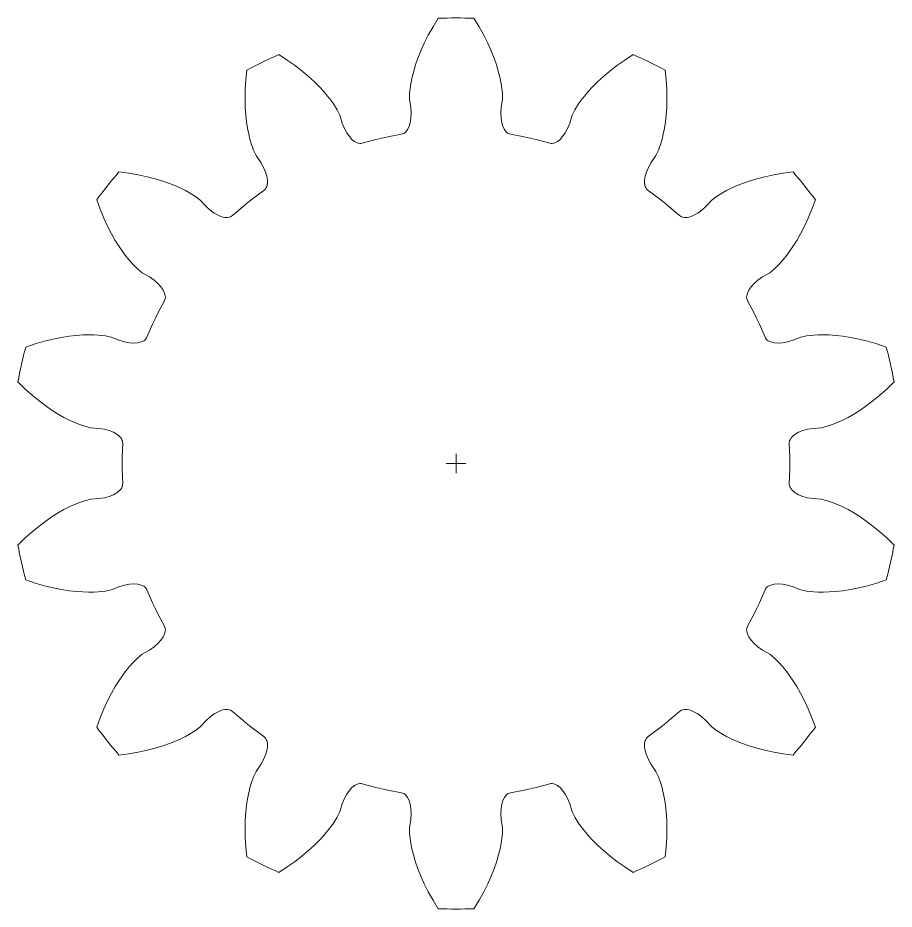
# Model space of a CAD drawing. Header units: millimetres. Extents: x 15 to 324, y -230 to -8.
# Drawn here: x 97.47 to 135.34, y -92.86 to -54.32 of the extents above; entities that cross this region are included whole.
import ezdxf

# ---------------------------------------------------------------- set-up
doc = ezdxf.new("R2010")
doc.units = ezdxf.units.MM
doc.header["$MEASUREMENT"] = 0
doc.layers.add('Layer 1', color=7, linetype='Continuous', lineweight=0)

# ---------------------------------------------------------------- blocks, each defined once
blk = doc.blocks.new('Block_4')
at = {"layer": 'Layer 1', "color": 12, "lineweight": 5, "true_color": 0xe30613}
for p, q in [((116.409, -73.167), (116.409, -74.014)), ((115.985, -73.59), (116.832, -73.59))]:
    blk.add_line(p, q, dxfattribs=at)
blk = doc.blocks.new('Block_3')
at = {"layer": 'Layer 1', "color": 12, "lineweight": 9, "true_color": 0xe30613}
blk.add_open_spline([(101.028, -84.585), (101.028, -84.585), (101.188, -84.198), (101.188, -84.198), (101.188, -84.198), (101.353, -83.843), (101.353, -83.843), (101.353, -83.843), (101.52, -83.521), (101.52, -83.521), (101.52, -83.521), (101.686, -83.23), (101.686, -83.23), (101.686, -83.23), (101.849, -82.969), (101.849, -82.969), (101.849, -82.969), (102.008, -82.739), (102.008, -82.739), (102.008, -82.739), (102.159, -82.537), (102.159, -82.537), (102.159, -82.537), (102.301, -82.364), (102.301, -82.364), (102.301, -82.364), (102.432, -82.218), (102.432, -82.218), (102.432, -82.218), (102.651, -82), (102.651, -82), (102.651, -82), (102.849, -81.838), (102.849, -81.838), (102.849, -81.838), (103.161, -81.656), (103.161, -81.656), (103.161, -81.656), (103.361, -81.514), (103.361, -81.514), (103.361, -81.514), (103.526, -81.37), (103.526, -81.37), (103.526, -81.37), (103.657, -81.228), (103.657, -81.228), (103.657, -81.228), (103.753, -81.09), (103.753, -81.09), (103.753, -81.09), (103.816, -80.958), (103.816, -80.958), (103.816, -80.958), (103.846, -80.835), (103.846, -80.835), (103.846, -80.835), (103.849, -80.777), (103.849, -80.777), (103.849, -80.777), (103.844, -80.723), (103.844, -80.723), (103.844, -80.723), (103.831, -80.673), (103.831, -80.673), (103.831, -80.673), (103.811, -80.626), (103.811, -80.626), (103.811, -80.626), (103.526, -80.088), (103.526, -80.088), (103.526, -80.088), (103.409, -79.851), (103.409, -79.851), (103.409, -79.851), (103.296, -79.611), (103.296, -79.611), (103.296, -79.611), (103.054, -79.053), (103.054, -79.053), (103.054, -79.053), (103.03, -79.008), (103.03, -79.008), (103.03, -79.008), (102.998, -78.967), (102.998, -78.967), (102.998, -78.967), (102.959, -78.929), (102.959, -78.929), (102.959, -78.929), (102.912, -78.896), (102.912, -78.896), (102.912, -78.896), (102.797, -78.843), (102.797, -78.843), (102.797, -78.843), (102.655, -78.809), (102.655, -78.809), (102.655, -78.809), (102.487, -78.798), (102.487, -78.798), (102.487, -78.798), (102.294, -78.812), (102.294, -78.812), (102.294, -78.812), (102.079, -78.851), (102.079, -78.851), (102.079, -78.851), (101.843, -78.919), (101.843, -78.919), (101.843, -78.919), (101.506, -79.05), (101.506, -79.05), (101.506, -79.05), (101.256, -79.103), (101.256, -79.103), (101.256, -79.103), (100.949, -79.139), (100.949, -79.139), (100.949, -79.139), (100.753, -79.15), (100.753, -79.15), (100.753, -79.15), (100.529, -79.153), (100.529, -79.153), (100.529, -79.153), (100.277, -79.145), (100.277, -79.145), (100.277, -79.145), (99.998, -79.126), (99.998, -79.126), (99.998, -79.126), (99.693, -79.091), (99.693, -79.091), (99.693, -79.091), (99.362, -79.04), (99.362, -79.04), (99.362, -79.04), (99.006, -78.969), (99.006, -78.969), (99.006, -78.969), (98.625, -78.876), (98.625, -78.876), (98.625, -78.876), (98.223, -78.761), (98.223, -78.761), (98.223, -78.761), (97.818, -78.625), (97.818, -78.625), (97.683, -78.129), (97.569, -77.626), (97.474, -77.12), (97.474, -77.12), (97.781, -76.822), (97.781, -76.822), (97.781, -76.822), (98.093, -76.544), (98.093, -76.544), (98.093, -76.544), (98.396, -76.296), (98.396, -76.296), (98.396, -76.296), (98.686, -76.077), (98.686, -76.077), (98.686, -76.077), (98.962, -75.887), (98.962, -75.887), (98.962, -75.887), (99.222, -75.724), (99.222, -75.724), (99.222, -75.724), (99.465, -75.585), (99.465, -75.585), (99.465, -75.585), (99.688, -75.469), (99.688, -75.469), (99.688, -75.469), (99.891, -75.374), (99.891, -75.374), (99.891, -75.374), (100.073, -75.299), (100.073, -75.299), (100.073, -75.299), (100.365, -75.198), (100.365, -75.198), (100.365, -75.198), (100.613, -75.138), (100.613, -75.138), (100.613, -75.138), (100.973, -75.11), (100.973, -75.11), (100.973, -75.11), (101.215, -75.068), (101.215, -75.068), (101.215, -75.068), (101.426, -75.011), (101.426, -75.011), (101.426, -75.011), (101.606, -74.939), (101.606, -74.939), (101.606, -74.939), (101.753, -74.856), (101.753, -74.856), (101.753, -74.856), (101.866, -74.764), (101.866, -74.764), (101.866, -74.764), (101.947, -74.666), (101.947, -74.666), (101.947, -74.666), (101.974, -74.616), (101.974, -74.616), (101.974, -74.616), (101.994, -74.565), (101.994, -74.565), (101.994, -74.565), (102.004, -74.514), (102.004, -74.514), (102.004, -74.514), (102.006, -74.463), (102.006, -74.463), (102.006, -74.463), (101.982, -73.855), (101.982, -73.855), (101.982, -73.855), (101.98, -73.59), (101.98, -73.59), (101.98, -73.59), (101.982, -73.326), (101.982, -73.326), (101.982, -73.326), (102.006, -72.718), (102.006, -72.718), (102.006, -72.718), (102.004, -72.667), (102.004, -72.667), (102.004, -72.667), (101.994, -72.616), (101.994, -72.616), (101.994, -72.616), (101.974, -72.565), (101.974, -72.565), (101.974, -72.565), (101.947, -72.514), (101.947, -72.514), (101.947, -72.514), (101.866, -72.417), (101.866, -72.417), (101.866, -72.417), (101.753, -72.325), (101.753, -72.325), (101.753, -72.325), (101.606, -72.242), (101.606, -72.242), (101.606, -72.242), (101.426, -72.17), (101.426, -72.17), (101.426, -72.17), (101.215, -72.113), (101.215, -72.113), (101.215, -72.113), (100.973, -72.071), (100.973, -72.071), (100.973, -72.071), (100.613, -72.043), (100.613, -72.043), (100.613, -72.043), (100.365, -71.983), (100.365, -71.983), (100.365, -71.983), (100.073, -71.882), (100.073, -71.882), (100.073, -71.882), (99.891, -71.807), (99.891, -71.807), (99.891, -71.807), (99.688, -71.712), (99.688, -71.712), (99.688, -71.712), (99.465, -71.596), (99.465, -71.596), (99.465, -71.596), (99.222, -71.457), (99.222, -71.457), (99.222, -71.457), (98.962, -71.294), (98.962, -71.294), (98.962, -71.294), (98.686, -71.103), (98.686, -71.103), (98.686, -71.103), (98.396, -70.885), (98.396, -70.885), (98.396, -70.885), (98.093, -70.637), (98.093, -70.637), (98.093, -70.637), (97.781, -70.358), (97.781, -70.358), (97.781, -70.358), (97.474, -70.061), (97.474, -70.061), (97.569, -69.554), (97.683, -69.052), (97.818, -68.555), (97.818, -68.555), (98.223, -68.42), (98.223, -68.42), (98.223, -68.42), (98.625, -68.304), (98.625, -68.304), (98.625, -68.304), (99.006, -68.212), (99.006, -68.212), (99.006, -68.212), (99.362, -68.141), (99.362, -68.141), (99.362, -68.141), (99.693, -68.09), (99.693, -68.09), (99.693, -68.09), (99.998, -68.055), (99.998, -68.055), (99.998, -68.055), (100.277, -68.035), (100.277, -68.035), (100.277, -68.035), (100.529, -68.028), (100.529, -68.028), (100.529, -68.028), (100.753, -68.031), (100.753, -68.031), (100.753, -68.031), (100.949, -68.042), (100.949, -68.042), (100.949, -68.042), (101.256, -68.077), (101.256, -68.077), (101.256, -68.077), (101.506, -68.131), (101.506, -68.131), (101.506, -68.131), (101.843, -68.262), (101.843, -68.262), (101.843, -68.262), (102.079, -68.33), (102.079, -68.33), (102.079, -68.33), (102.294, -68.369), (102.294, -68.369), (102.294, -68.369), (102.487, -68.383), (102.487, -68.383), (102.487, -68.383), (102.655, -68.371), (102.655, -68.371), (102.655, -68.371), (102.797, -68.338), (102.797, -68.338), (102.797, -68.338), (102.912, -68.285), (102.912, -68.285), (102.912, -68.285), (102.959, -68.252), (102.959, -68.252), (102.959, -68.252), (102.998, -68.214), (102.998, -68.214), (102.998, -68.214), (103.03, -68.173), (103.03, -68.173), (103.03, -68.173), (103.054, -68.128), (103.054, -68.128), (103.054, -68.128), (103.296, -67.57), (103.296, -67.57), (103.296, -67.57), (103.409, -67.33), (103.409, -67.33), (103.409, -67.33), (103.526, -67.093), (103.526, -67.093), (103.526, -67.093), (103.811, -66.555), (103.811, -66.555), (103.811, -66.555), (103.831, -66.508), (103.831, -66.508), (103.831, -66.508), (103.844, -66.458), (103.844, -66.458), (103.844, -66.458), (103.849, -66.404), (103.849, -66.404), (103.849, -66.404), (103.846, -66.346), (103.846, -66.346), (103.846, -66.346), (103.816, -66.223), (103.816, -66.223), (103.816, -66.223), (103.753, -66.091), (103.753, -66.091), (103.753, -66.091), (103.657, -65.953), (103.657, -65.953), (103.657, -65.953), (103.526, -65.81), (103.526, -65.81), (103.526, -65.81), (103.361, -65.667), (103.361, -65.667), (103.361, -65.667), (103.161, -65.524), (103.161, -65.524), (103.161, -65.524), (102.849, -65.343), (102.849, -65.343), (102.849, -65.343), (102.651, -65.181), (102.651, -65.181), (102.651, -65.181), (102.432, -64.963), (102.432, -64.963), (102.432, -64.963), (102.301, -64.817), (102.301, -64.817), (102.301, -64.817), (102.159, -64.643), (102.159, -64.643), (102.159, -64.643), (102.008, -64.442), (102.008, -64.442), (102.008, -64.442), (101.849, -64.211), (101.849, -64.211), (101.849, -64.211), (101.686, -63.951), (101.686, -63.951), (101.686, -63.951), (101.52, -63.66), (101.52, -63.66), (101.52, -63.66), (101.353, -63.338), (101.353, -63.338), (101.353, -63.338), (101.188, -62.983), (101.188, -62.983), (101.188, -62.983), (101.028, -62.596), (101.028, -62.596), (101.028, -62.596), (100.881, -62.195), (100.881, -62.195), (101.185, -61.78), (101.507, -61.377), (101.843, -60.988), (101.843, -60.988), (102.268, -61.042), (102.268, -61.042), (102.268, -61.042), (102.68, -61.112), (102.68, -61.112), (102.68, -61.112), (103.063, -61.194), (103.063, -61.194), (103.063, -61.194), (103.414, -61.284), (103.414, -61.284), (103.414, -61.284), (103.735, -61.382), (103.735, -61.382), (103.735, -61.382), (104.025, -61.483), (104.025, -61.483), (104.025, -61.483), (104.285, -61.586), (104.285, -61.586), (104.285, -61.586), (104.515, -61.689), (104.515, -61.689), (104.515, -61.689), (104.716, -61.789), (104.716, -61.789), (104.716, -61.789), (104.888, -61.884), (104.888, -61.884), (104.888, -61.884), (105.149, -62.049), (105.149, -62.049), (105.149, -62.049), (105.351, -62.206), (105.351, -62.206), (105.351, -62.206), (105.597, -62.47), (105.597, -62.47), (105.597, -62.47), (105.78, -62.633), (105.78, -62.633), (105.78, -62.633), (105.957, -62.762), (105.957, -62.762), (105.957, -62.762), (106.125, -62.858), (106.125, -62.858), (106.125, -62.858), (106.281, -62.921), (106.281, -62.921), (106.281, -62.921), (106.424, -62.953), (106.424, -62.953), (106.424, -62.953), (106.551, -62.955), (106.551, -62.955), (106.551, -62.955), (106.607, -62.945), (106.607, -62.945), (106.607, -62.945), (106.659, -62.928), (106.659, -62.928), (106.659, -62.928), (106.705, -62.904), (106.705, -62.904), (106.705, -62.904), (106.747, -62.874), (106.747, -62.874), (106.747, -62.874), (107.207, -62.476), (107.207, -62.476), (107.207, -62.476), (107.413, -62.31), (107.413, -62.31), (107.413, -62.31), (107.621, -62.146), (107.621, -62.146), (107.621, -62.146), (108.111, -61.786), (108.111, -61.786), (108.111, -61.786), (108.15, -61.753), (108.15, -61.753), (108.15, -61.753), (108.183, -61.712), (108.183, -61.712), (108.183, -61.712), (108.211, -61.666), (108.211, -61.666), (108.211, -61.666), (108.233, -61.613), (108.233, -61.613), (108.233, -61.613), (108.259, -61.489), (108.259, -61.489), (108.259, -61.489), (108.26, -61.343), (108.26, -61.343), (108.26, -61.343), (108.233, -61.176), (108.233, -61.176), (108.233, -61.176), (108.178, -60.991), (108.178, -60.991), (108.178, -60.991), (108.091, -60.79), (108.091, -60.79), (108.091, -60.79), (107.973, -60.575), (107.973, -60.575), (107.973, -60.575), (107.77, -60.276), (107.77, -60.276), (107.77, -60.276), (107.662, -60.045), (107.662, -60.045), (107.662, -60.045), (107.559, -59.753), (107.559, -59.753), (107.559, -59.753), (107.505, -59.564), (107.505, -59.564), (107.505, -59.564), (107.452, -59.347), (107.452, -59.347), (107.452, -59.347), (107.403, -59.1), (107.403, -59.1), (107.403, -59.1), (107.361, -58.823), (107.361, -58.823), (107.361, -58.823), (107.326, -58.518), (107.326, -58.518), (107.326, -58.518), (107.303, -58.183), (107.303, -58.183), (107.303, -58.183), (107.293, -57.821), (107.293, -57.821), (107.293, -57.821), (107.298, -57.429), (107.298, -57.429), (107.298, -57.429), (107.321, -57.012), (107.321, -57.012), (107.321, -57.012), (107.363, -56.586), (107.363, -56.586), (107.818, -56.344), (108.282, -56.121), (108.754, -55.916), (108.754, -55.916), (109.113, -56.149), (109.113, -56.149), (109.113, -56.149), (109.454, -56.391), (109.454, -56.391), (109.454, -56.391), (109.763, -56.631), (109.763, -56.631), (109.763, -56.631), (110.04, -56.865), (110.04, -56.865), (110.04, -56.865), (110.287, -57.092), (110.287, -57.092), (110.287, -57.092), (110.505, -57.309), (110.505, -57.309), (110.505, -57.309), (110.694, -57.515), (110.694, -57.515), (110.694, -57.515), (110.857, -57.707), (110.857, -57.707), (110.857, -57.707), (110.994, -57.884), (110.994, -57.884), (110.994, -57.884), (111.108, -58.044), (111.108, -58.044), (111.108, -58.044), (111.272, -58.306), (111.272, -58.306), (111.272, -58.306), (111.385, -58.536), (111.385, -58.536), (111.385, -58.536), (111.493, -58.88), (111.493, -58.88), (111.493, -58.88), (111.587, -59.107), (111.587, -59.107), (111.587, -59.107), (111.69, -59.3), (111.69, -59.3), (111.69, -59.3), (111.8, -59.459), (111.8, -59.459), (111.8, -59.459), (111.914, -59.583), (111.914, -59.583), (111.914, -59.583), (112.028, -59.674), (112.028, -59.674), (112.028, -59.674), (112.142, -59.731), (112.142, -59.731), (112.142, -59.731), (112.197, -59.746), (112.197, -59.746), (112.197, -59.746), (112.251, -59.754), (112.251, -59.754), (112.251, -59.754), (112.303, -59.753), (112.303, -59.753), (112.303, -59.753), (112.353, -59.743), (112.353, -59.743), (112.353, -59.743), (112.941, -59.585), (112.941, -59.585), (112.941, -59.585), (113.198, -59.523), (113.198, -59.523), (113.198, -59.523), (113.457, -59.467), (113.457, -59.467), (113.457, -59.467), (114.055, -59.355), (114.055, -59.355), (114.055, -59.355), (114.104, -59.341), (114.104, -59.341), (114.104, -59.341), (114.151, -59.32), (114.151, -59.32), (114.151, -59.32), (114.197, -59.29), (114.197, -59.29), (114.197, -59.29), (114.24, -59.252), (114.24, -59.252), (114.24, -59.252), (114.317, -59.152), (114.317, -59.152), (114.317, -59.152), (114.381, -59.02), (114.381, -59.02), (114.381, -59.02), (114.429, -58.858), (114.429, -58.858), (114.429, -58.858), (114.459, -58.668), (114.459, -58.668), (114.459, -58.668), (114.469, -58.449), (114.469, -58.449), (114.469, -58.449), (114.455, -58.204), (114.455, -58.204), (114.455, -58.204), (114.403, -57.847), (114.403, -57.847), (114.403, -57.847), (114.406, -57.591), (114.406, -57.591), (114.406, -57.591), (114.439, -57.284), (114.439, -57.284), (114.439, -57.284), (114.472, -57.09), (114.472, -57.09), (114.472, -57.09), (114.519, -56.871), (114.519, -56.871), (114.519, -56.871), (114.582, -56.627), (114.582, -56.627), (114.582, -56.627), (114.664, -56.36), (114.664, -56.36), (114.664, -56.36), (114.765, -56.07), (114.765, -56.07), (114.765, -56.07), (114.889, -55.758), (114.889, -55.758), (114.889, -55.758), (115.038, -55.427), (115.038, -55.427), (115.038, -55.427), (115.212, -55.077), (115.212, -55.077), (115.212, -55.077), (115.415, -54.71), (115.415, -54.71), (115.415, -54.71), (115.637, -54.345), (115.637, -54.345), (116.151, -54.325), (116.666, -54.325), (117.181, -54.345), (117.181, -54.345), (117.403, -54.71), (117.403, -54.71), (117.403, -54.71), (117.605, -55.077), (117.605, -55.077), (117.605, -55.077), (117.78, -55.427), (117.78, -55.427), (117.78, -55.427), (117.928, -55.758), (117.928, -55.758), (117.928, -55.758), (118.052, -56.07), (118.052, -56.07), (118.052, -56.07), (118.153, -56.36), (118.153, -56.36), (118.153, -56.36), (118.235, -56.627), (118.235, -56.627), (118.235, -56.627), (118.298, -56.871), (118.298, -56.871), (118.298, -56.871), (118.345, -57.09), (118.345, -57.09), (118.345, -57.09), (118.378, -57.284), (118.378, -57.284), (118.378, -57.284), (118.412, -57.591), (118.412, -57.591), (118.412, -57.591), (118.415, -57.847), (118.415, -57.847), (118.415, -57.847), (118.362, -58.204), (118.362, -58.204), (118.362, -58.204), (118.349, -58.449), (118.349, -58.449), (118.349, -58.449), (118.358, -58.668), (118.358, -58.668), (118.358, -58.668), (118.388, -58.858), (118.388, -58.858), (118.388, -58.858), (118.436, -59.02), (118.436, -59.02), (118.436, -59.02), (118.5, -59.152), (118.5, -59.152), (118.5, -59.152), (118.578, -59.252), (118.578, -59.252), (118.578, -59.252), (118.621, -59.29), (118.621, -59.29), (118.621, -59.29), (118.666, -59.32), (118.666, -59.32), (118.666, -59.32), (118.713, -59.341), (118.713, -59.341), (118.713, -59.341), (118.763, -59.355), (118.763, -59.355), (118.763, -59.355), (119.361, -59.467), (119.361, -59.467), (119.361, -59.467), (119.619, -59.523), (119.619, -59.523), (119.619, -59.523), (119.877, -59.585), (119.877, -59.585), (119.877, -59.585), (120.464, -59.743), (120.464, -59.743), (120.464, -59.743), (120.515, -59.753), (120.515, -59.753), (120.515, -59.753), (120.567, -59.754), (120.567, -59.754), (120.567, -59.754), (120.621, -59.746), (120.621, -59.746), (120.621, -59.746), (120.676, -59.731), (120.676, -59.731), (120.676, -59.731), (120.789, -59.674), (120.789, -59.674), (120.789, -59.674), (120.904, -59.583), (120.904, -59.583), (120.904, -59.583), (121.017, -59.459), (121.017, -59.459), (121.017, -59.459), (121.127, -59.3), (121.127, -59.3), (121.127, -59.3), (121.23, -59.107), (121.23, -59.107), (121.23, -59.107), (121.325, -58.88), (121.325, -58.88), (121.325, -58.88), (121.432, -58.536), (121.432, -58.536), (121.432, -58.536), (121.546, -58.306), (121.546, -58.306), (121.546, -58.306), (121.709, -58.044), (121.709, -58.044), (121.709, -58.044), (121.823, -57.884), (121.823, -57.884), (121.823, -57.884), (121.961, -57.707), (121.961, -57.707), (121.961, -57.707), (122.123, -57.515), (122.123, -57.515), (122.123, -57.515), (122.313, -57.309), (122.313, -57.309), (122.313, -57.309), (122.53, -57.092), (122.53, -57.092), (122.53, -57.092), (122.777, -56.865), (122.777, -56.865), (122.777, -56.865), (123.054, -56.631), (123.054, -56.631), (123.054, -56.631), (123.364, -56.391), (123.364, -56.391), (123.364, -56.391), (123.705, -56.149), (123.705, -56.149), (123.705, -56.149), (124.063, -55.916), (124.063, -55.916), (124.536, -56.121), (125, -56.344), (125.454, -56.586), (125.454, -56.586), (125.496, -57.012), (125.496, -57.012), (125.496, -57.012), (125.519, -57.429), (125.519, -57.429), (125.519, -57.429), (125.525, -57.821), (125.525, -57.821), (125.525, -57.821), (125.515, -58.183), (125.515, -58.183), (125.515, -58.183), (125.491, -58.518), (125.491, -58.518), (125.491, -58.518), (125.457, -58.823), (125.457, -58.823), (125.457, -58.823), (125.414, -59.1), (125.414, -59.1), (125.414, -59.1), (125.365, -59.347), (125.365, -59.347), (125.365, -59.347), (125.312, -59.564), (125.312, -59.564), (125.312, -59.564), (125.258, -59.753), (125.258, -59.753), (125.258, -59.753), (125.155, -60.045), (125.155, -60.045), (125.155, -60.045), (125.047, -60.276), (125.047, -60.276), (125.047, -60.276), (124.845, -60.575), (124.845, -60.575), (124.845, -60.575), (124.726, -60.79), (124.726, -60.79), (124.726, -60.79), (124.64, -60.991), (124.64, -60.991), (124.64, -60.991), (124.584, -61.176), (124.584, -61.176), (124.584, -61.176), (124.557, -61.343), (124.557, -61.343), (124.557, -61.343), (124.558, -61.489), (124.558, -61.489), (124.558, -61.489), (124.584, -61.613), (124.584, -61.613), (124.584, -61.613), (124.606, -61.666), (124.606, -61.666), (124.606, -61.666), (124.634, -61.712), (124.634, -61.712), (124.634, -61.712), (124.668, -61.753), (124.668, -61.753), (124.668, -61.753), (124.706, -61.786), (124.706, -61.786), (124.706, -61.786), (125.196, -62.146), (125.196, -62.146), (125.196, -62.146), (125.405, -62.31), (125.405, -62.31), (125.405, -62.31), (125.61, -62.476), (125.61, -62.476), (125.61, -62.476), (126.071, -62.874), (126.071, -62.874), (126.071, -62.874), (126.112, -62.904), (126.112, -62.904), (126.112, -62.904), (126.159, -62.928), (126.159, -62.928), (126.159, -62.928), (126.21, -62.945), (126.21, -62.945), (126.21, -62.945), (126.267, -62.955), (126.267, -62.955), (126.267, -62.955), (126.393, -62.953), (126.393, -62.953), (126.393, -62.953), (126.536, -62.921), (126.536, -62.921), (126.536, -62.921), (126.692, -62.858), (126.692, -62.858), (126.692, -62.858), (126.86, -62.762), (126.86, -62.762), (126.86, -62.762), (127.037, -62.633), (127.037, -62.633), (127.037, -62.633), (127.22, -62.47), (127.22, -62.47), (127.22, -62.47), (127.467, -62.206), (127.467, -62.206), (127.467, -62.206), (127.668, -62.049), (127.668, -62.049), (127.668, -62.049), (127.93, -61.884), (127.93, -61.884), (127.93, -61.884), (128.102, -61.789), (128.102, -61.789), (128.102, -61.789), (128.302, -61.689), (128.302, -61.689), (128.302, -61.689), (128.532, -61.586), (128.532, -61.586), (128.532, -61.586), (128.792, -61.483), (128.792, -61.483), (128.792, -61.483), (129.082, -61.382), (129.082, -61.382), (129.082, -61.382), (129.403, -61.284), (129.403, -61.284), (129.403, -61.284), (129.755, -61.194), (129.755, -61.194), (129.755, -61.194), (130.137, -61.112), (130.137, -61.112), (130.137, -61.112), (130.55, -61.042), (130.55, -61.042), (130.55, -61.042), (130.974, -60.988), (130.974, -60.988), (131.311, -61.377), (131.632, -61.78), (131.937, -62.195), (131.937, -62.195), (131.789, -62.596), (131.789, -62.596), (131.789, -62.596), (131.629, -62.983), (131.629, -62.983), (131.629, -62.983), (131.464, -63.338), (131.464, -63.338), (131.464, -63.338), (131.298, -63.66), (131.298, -63.66), (131.298, -63.66), (131.131, -63.951), (131.131, -63.951), (131.131, -63.951), (130.968, -64.211), (130.968, -64.211), (130.968, -64.211), (130.81, -64.442), (130.81, -64.442), (130.81, -64.442), (130.658, -64.643), (130.658, -64.643), (130.658, -64.643), (130.516, -64.817), (130.516, -64.817), (130.516, -64.817), (130.386, -64.963), (130.386, -64.963), (130.386, -64.963), (130.166, -65.181), (130.166, -65.181), (130.166, -65.181), (129.968, -65.343), (129.968, -65.343), (129.968, -65.343), (129.656, -65.524), (129.656, -65.524), (129.656, -65.524), (129.456, -65.667), (129.456, -65.667), (129.456, -65.667), (129.291, -65.81), (129.291, -65.81), (129.291, -65.81), (129.161, -65.953), (129.161, -65.953), (129.161, -65.953), (129.064, -66.091), (129.064, -66.091), (129.064, -66.091), (129.002, -66.223), (129.002, -66.223), (129.002, -66.223), (128.972, -66.346), (128.972, -66.346), (128.972, -66.346), (128.969, -66.404), (128.969, -66.404), (128.969, -66.404), (128.973, -66.458), (128.973, -66.458), (128.973, -66.458), (128.986, -66.508), (128.986, -66.508), (128.986, -66.508), (129.006, -66.555), (129.006, -66.555), (129.006, -66.555), (129.292, -67.093), (129.292, -67.093), (129.292, -67.093), (129.409, -67.33), (129.409, -67.33), (129.409, -67.33), (129.521, -67.57), (129.521, -67.57), (129.521, -67.57), (129.763, -68.128), (129.763, -68.128), (129.763, -68.128), (129.788, -68.173), (129.788, -68.173), (129.788, -68.173), (129.819, -68.214), (129.819, -68.214), (129.819, -68.214), (129.859, -68.252), (129.859, -68.252), (129.859, -68.252), (129.905, -68.285), (129.905, -68.285), (129.905, -68.285), (130.02, -68.338), (130.02, -68.338), (130.02, -68.338), (130.162, -68.371), (130.162, -68.371), (130.162, -68.371), (130.331, -68.383), (130.331, -68.383), (130.331, -68.383), (130.524, -68.369), (130.524, -68.369), (130.524, -68.369), (130.739, -68.33), (130.739, -68.33), (130.739, -68.33), (130.975, -68.262), (130.975, -68.262), (130.975, -68.262), (131.311, -68.131), (131.311, -68.131), (131.311, -68.131), (131.561, -68.077), (131.561, -68.077), (131.561, -68.077), (131.868, -68.042), (131.868, -68.042), (131.868, -68.042), (132.064, -68.031), (132.064, -68.031), (132.064, -68.031), (132.288, -68.028), (132.288, -68.028), (132.288, -68.028), (132.54, -68.035), (132.54, -68.035), (132.54, -68.035), (132.819, -68.055), (132.819, -68.055), (132.819, -68.055), (133.124, -68.09), (133.124, -68.09), (133.124, -68.09), (133.456, -68.141), (133.456, -68.141), (133.456, -68.141), (133.812, -68.212), (133.812, -68.212), (133.812, -68.212), (134.192, -68.304), (134.192, -68.304), (134.192, -68.304), (134.594, -68.42), (134.594, -68.42), (134.594, -68.42), (135, -68.555), (135, -68.555), (135.134, -69.052), (135.249, -69.554), (135.343, -70.061), (135.343, -70.061), (135.036, -70.358), (135.036, -70.358), (135.036, -70.358), (134.724, -70.637), (134.724, -70.637), (134.724, -70.637), (134.422, -70.885), (134.422, -70.885), (134.422, -70.885), (134.132, -71.103), (134.132, -71.103), (134.132, -71.103), (133.856, -71.294), (133.856, -71.294), (133.856, -71.294), (133.596, -71.457), (133.596, -71.457), (133.596, -71.457), (133.353, -71.596), (133.353, -71.596), (133.353, -71.596), (133.129, -71.712), (133.129, -71.712), (133.129, -71.712), (132.926, -71.807), (132.926, -71.807), (132.926, -71.807), (132.745, -71.882), (132.745, -71.882), (132.745, -71.882), (132.453, -71.983), (132.453, -71.983), (132.453, -71.983), (132.204, -72.043), (132.204, -72.043), (132.204, -72.043), (131.844, -72.071), (131.844, -72.071), (131.844, -72.071), (131.602, -72.113), (131.602, -72.113), (131.602, -72.113), (131.391, -72.17), (131.391, -72.17), (131.391, -72.17), (131.212, -72.242), (131.212, -72.242), (131.212, -72.242), (131.065, -72.325), (131.065, -72.325), (131.065, -72.325), (130.951, -72.417), (130.951, -72.417), (130.951, -72.417), (130.871, -72.514), (130.871, -72.514), (130.871, -72.514), (130.843, -72.565), (130.843, -72.565), (130.843, -72.565), (130.824, -72.616), (130.824, -72.616), (130.824, -72.616), (130.813, -72.667), (130.813, -72.667), (130.813, -72.667), (130.811, -72.718), (130.811, -72.718), (130.811, -72.718), (130.835, -73.326), (130.835, -73.326), (130.835, -73.326), (130.837, -73.59), (130.837, -73.59), (130.837, -73.59), (130.835, -73.855), (130.835, -73.855), (130.835, -73.855), (130.811, -74.463), (130.811, -74.463), (130.811, -74.463), (130.813, -74.514), (130.813, -74.514), (130.813, -74.514), (130.824, -74.565), (130.824, -74.565), (130.824, -74.565), (130.843, -74.616), (130.843, -74.616), (130.843, -74.616), (130.871, -74.666), (130.871, -74.666), (130.871, -74.666), (130.951, -74.764), (130.951, -74.764), (130.951, -74.764), (131.065, -74.856), (131.065, -74.856), (131.065, -74.856), (131.212, -74.939), (131.212, -74.939), (131.212, -74.939), (131.391, -75.011), (131.391, -75.011), (131.391, -75.011), (131.602, -75.068), (131.602, -75.068), (131.602, -75.068), (131.844, -75.11), (131.844, -75.11), (131.844, -75.11), (132.204, -75.138), (132.204, -75.138), (132.204, -75.138), (132.453, -75.198), (132.453, -75.198), (132.453, -75.198), (132.745, -75.299), (132.745, -75.299), (132.745, -75.299), (132.926, -75.374), (132.926, -75.374), (132.926, -75.374), (133.129, -75.469), (133.129, -75.469), (133.129, -75.469), (133.353, -75.585), (133.353, -75.585), (133.353, -75.585), (133.596, -75.724), (133.596, -75.724), (133.596, -75.724), (133.856, -75.887), (133.856, -75.887), (133.856, -75.887), (134.132, -76.077), (134.132, -76.077), (134.132, -76.077), (134.422, -76.296), (134.422, -76.296), (134.422, -76.296), (134.724, -76.544), (134.724, -76.544), (134.724, -76.544), (135.036, -76.822), (135.036, -76.822), (135.036, -76.822), (135.343, -77.12), (135.343, -77.12), (135.249, -77.626), (135.134, -78.129), (135, -78.625), (135, -78.625), (134.594, -78.761), (134.594, -78.761), (134.594, -78.761), (134.192, -78.876), (134.192, -78.876), (134.192, -78.876), (133.812, -78.969), (133.812, -78.969), (133.812, -78.969), (133.456, -79.04), (133.456, -79.04), (133.456, -79.04), (133.124, -79.091), (133.124, -79.091), (133.124, -79.091), (132.819, -79.126), (132.819, -79.126), (132.819, -79.126), (132.54, -79.145), (132.54, -79.145), (132.54, -79.145), (132.288, -79.153), (132.288, -79.153), (132.288, -79.153), (132.064, -79.15), (132.064, -79.15), (132.064, -79.15), (131.868, -79.139), (131.868, -79.139), (131.868, -79.139), (131.561, -79.103), (131.561, -79.103), (131.561, -79.103), (131.311, -79.05), (131.311, -79.05), (131.311, -79.05), (130.975, -78.919), (130.975, -78.919), (130.975, -78.919), (130.739, -78.851), (130.739, -78.851), (130.739, -78.851), (130.524, -78.812), (130.524, -78.812), (130.524, -78.812), (130.331, -78.798), (130.331, -78.798), (130.331, -78.798), (130.162, -78.809), (130.162, -78.809), (130.162, -78.809), (130.02, -78.843), (130.02, -78.843), (130.02, -78.843), (129.905, -78.896), (129.905, -78.896), (129.905, -78.896), (129.859, -78.929), (129.859, -78.929), (129.859, -78.929), (129.819, -78.967), (129.819, -78.967), (129.819, -78.967), (129.788, -79.008), (129.788, -79.008), (129.788, -79.008), (129.763, -79.053), (129.763, -79.053), (129.763, -79.053), (129.521, -79.611), (129.521, -79.611), (129.521, -79.611), (129.409, -79.851), (129.409, -79.851), (129.409, -79.851), (129.292, -80.088), (129.292, -80.088), (129.292, -80.088), (129.006, -80.626), (129.006, -80.626), (129.006, -80.626), (128.986, -80.673), (128.986, -80.673), (128.986, -80.673), (128.973, -80.723), (128.973, -80.723), (128.973, -80.723), (128.969, -80.777), (128.969, -80.777), (128.969, -80.777), (128.972, -80.835), (128.972, -80.835), (128.972, -80.835), (129.002, -80.958), (129.002, -80.958), (129.002, -80.958), (129.064, -81.09), (129.064, -81.09), (129.064, -81.09), (129.161, -81.228), (129.161, -81.228), (129.161, -81.228), (129.291, -81.37), (129.291, -81.37), (129.291, -81.37), (129.456, -81.514), (129.456, -81.514), (129.456, -81.514), (129.656, -81.656), (129.656, -81.656), (129.656, -81.656), (129.968, -81.838), (129.968, -81.838), (129.968, -81.838), (130.166, -82), (130.166, -82), (130.166, -82), (130.386, -82.218), (130.386, -82.218), (130.386, -82.218), (130.516, -82.364), (130.516, -82.364), (130.516, -82.364), (130.658, -82.537), (130.658, -82.537), (130.658, -82.537), (130.81, -82.739), (130.81, -82.739), (130.81, -82.739), (130.968, -82.969), (130.968, -82.969), (130.968, -82.969), (131.131, -83.23), (131.131, -83.23), (131.131, -83.23), (131.298, -83.521), (131.298, -83.521), (131.298, -83.521), (131.464, -83.843), (131.464, -83.843), (131.464, -83.843), (131.629, -84.198), (131.629, -84.198), (131.629, -84.198), (131.789, -84.585), (131.789, -84.585), (131.789, -84.585), (131.937, -84.986), (131.937, -84.986), (131.632, -85.401), (131.311, -85.804), (130.974, -86.193), (130.974, -86.193), (130.55, -86.139), (130.55, -86.139), (130.55, -86.139), (130.137, -86.069), (130.137, -86.069), (130.137, -86.069), (129.755, -85.987), (129.755, -85.987), (129.755, -85.987), (129.403, -85.896), (129.403, -85.896), (129.403, -85.896), (129.082, -85.799), (129.082, -85.799), (129.082, -85.799), (128.792, -85.698), (128.792, -85.698), (128.792, -85.698), (128.532, -85.594), (128.532, -85.594), (128.532, -85.594), (128.302, -85.492), (128.302, -85.492), (128.302, -85.492), (128.102, -85.392), (128.102, -85.392), (128.102, -85.392), (127.93, -85.297), (127.93, -85.297), (127.93, -85.297), (127.668, -85.132), (127.668, -85.132), (127.668, -85.132), (127.467, -84.975), (127.467, -84.975), (127.467, -84.975), (127.22, -84.711), (127.22, -84.711), (127.22, -84.711), (127.037, -84.548), (127.037, -84.548), (127.037, -84.548), (126.86, -84.419), (126.86, -84.419), (126.86, -84.419), (126.692, -84.323), (126.692, -84.323), (126.692, -84.323), (126.536, -84.26), (126.536, -84.26), (126.536, -84.26), (126.393, -84.228), (126.393, -84.228), (126.393, -84.228), (126.267, -84.226), (126.267, -84.226), (126.267, -84.226), (126.21, -84.236), (126.21, -84.236), (126.21, -84.236), (126.159, -84.253), (126.159, -84.253), (126.159, -84.253), (126.112, -84.276), (126.112, -84.276), (126.112, -84.276), (126.071, -84.306), (126.071, -84.306), (126.071, -84.306), (125.61, -84.704), (125.61, -84.704), (125.61, -84.704), (125.405, -84.871), (125.405, -84.871), (125.405, -84.871), (125.196, -85.034), (125.196, -85.034), (125.196, -85.034), (124.706, -85.395), (124.706, -85.395), (124.706, -85.395), (124.668, -85.428), (124.668, -85.428), (124.668, -85.428), (124.634, -85.468), (124.634, -85.468), (124.634, -85.468), (124.606, -85.515), (124.606, -85.515), (124.606, -85.515), (124.584, -85.568), (124.584, -85.568), (124.584, -85.568), (124.558, -85.692), (124.558, -85.692), (124.558, -85.692), (124.557, -85.838), (124.557, -85.838), (124.557, -85.838), (124.584, -86.005), (124.584, -86.005), (124.584, -86.005), (124.64, -86.19), (124.64, -86.19), (124.64, -86.19), (124.726, -86.391), (124.726, -86.391), (124.726, -86.391), (124.845, -86.606), (124.845, -86.606), (124.845, -86.606), (125.047, -86.904), (125.047, -86.904), (125.047, -86.904), (125.155, -87.136), (125.155, -87.136), (125.155, -87.136), (125.258, -87.428), (125.258, -87.428), (125.258, -87.428), (125.312, -87.616), (125.312, -87.616), (125.312, -87.616), (125.365, -87.834), (125.365, -87.834), (125.365, -87.834), (125.414, -88.081), (125.414, -88.081), (125.414, -88.081), (125.457, -88.358), (125.457, -88.358), (125.457, -88.358), (125.491, -88.663), (125.491, -88.663), (125.491, -88.663), (125.515, -88.997), (125.515, -88.997), (125.515, -88.997), (125.525, -89.36), (125.525, -89.36), (125.525, -89.36), (125.519, -89.752), (125.519, -89.752), (125.519, -89.752), (125.496, -90.169), (125.496, -90.169), (125.496, -90.169), (125.454, -90.595), (125.454, -90.595), (125, -90.837), (124.536, -91.06), (124.063, -91.265), (124.063, -91.265), (123.705, -91.032), (123.705, -91.032), (123.705, -91.032), (123.364, -90.79), (123.364, -90.79), (123.364, -90.79), (123.054, -90.55), (123.054, -90.55), (123.054, -90.55), (122.777, -90.316), (122.777, -90.316), (122.777, -90.316), (122.53, -90.089), (122.53, -90.089), (122.53, -90.089), (122.313, -89.872), (122.313, -89.872), (122.313, -89.872), (122.123, -89.666), (122.123, -89.666), (122.123, -89.666), (121.961, -89.474), (121.961, -89.474), (121.961, -89.474), (121.823, -89.297), (121.823, -89.297), (121.823, -89.297), (121.709, -89.137), (121.709, -89.137), (121.709, -89.137), (121.546, -88.874), (121.546, -88.874), (121.546, -88.874), (121.432, -88.645), (121.432, -88.645), (121.432, -88.645), (121.325, -88.301), (121.325, -88.301), (121.325, -88.301), (121.23, -88.074), (121.23, -88.074), (121.23, -88.074), (121.127, -87.881), (121.127, -87.881), (121.127, -87.881), (121.017, -87.722), (121.017, -87.722), (121.017, -87.722), (120.904, -87.597), (120.904, -87.597), (120.904, -87.597), (120.789, -87.507), (120.789, -87.507), (120.789, -87.507), (120.676, -87.45), (120.676, -87.45), (120.676, -87.45), (120.621, -87.435), (120.621, -87.435), (120.621, -87.435), (120.567, -87.427), (120.567, -87.427), (120.567, -87.427), (120.515, -87.428), (120.515, -87.428), (120.515, -87.428), (120.464, -87.437), (120.464, -87.437), (120.464, -87.437), (119.877, -87.596), (119.877, -87.596), (119.877, -87.596), (119.619, -87.657), (119.619, -87.657), (119.619, -87.657), (119.361, -87.714), (119.361, -87.714), (119.361, -87.714), (118.763, -87.826), (118.763, -87.826), (118.763, -87.826), (118.713, -87.839), (118.713, -87.839), (118.713, -87.839), (118.666, -87.861), (118.666, -87.861), (118.666, -87.861), (118.621, -87.891), (118.621, -87.891), (118.621, -87.891), (118.578, -87.929), (118.578, -87.929), (118.578, -87.929), (118.5, -88.029), (118.5, -88.029), (118.5, -88.029), (118.436, -88.161), (118.436, -88.161), (118.436, -88.161), (118.388, -88.322), (118.388, -88.322), (118.388, -88.322), (118.358, -88.513), (118.358, -88.513), (118.358, -88.513), (118.349, -88.732), (118.349, -88.732), (118.349, -88.732), (118.362, -88.977), (118.362, -88.977), (118.362, -88.977), (118.415, -89.334), (118.415, -89.334), (118.415, -89.334), (118.412, -89.59), (118.412, -89.59), (118.412, -89.59), (118.378, -89.897), (118.378, -89.897), (118.378, -89.897), (118.345, -90.091), (118.345, -90.091), (118.345, -90.091), (118.298, -90.31), (118.298, -90.31), (118.298, -90.31), (118.235, -90.553), (118.235, -90.553), (118.235, -90.553), (118.153, -90.821), (118.153, -90.821), (118.153, -90.821), (118.052, -91.111), (118.052, -91.111), (118.052, -91.111), (117.928, -91.423), (117.928, -91.423), (117.928, -91.423), (117.78, -91.754), (117.78, -91.754), (117.78, -91.754), (117.605, -92.104), (117.605, -92.104), (117.605, -92.104), (117.403, -92.47), (117.403, -92.47), (117.403, -92.47), (117.181, -92.836), (117.181, -92.836), (116.666, -92.856), (116.151, -92.856), (115.637, -92.836), (115.637, -92.836), (115.415, -92.47), (115.415, -92.47), (115.415, -92.47), (115.212, -92.104), (115.212, -92.104), (115.212, -92.104), (115.038, -91.754), (115.038, -91.754), (115.038, -91.754), (114.889, -91.423), (114.889, -91.423), (114.889, -91.423), (114.765, -91.111), (114.765, -91.111), (114.765, -91.111), (114.664, -90.821), (114.664, -90.821), (114.664, -90.821), (114.582, -90.553), (114.582, -90.553), (114.582, -90.553), (114.519, -90.31), (114.519, -90.31), (114.519, -90.31), (114.472, -90.091), (114.472, -90.091), (114.472, -90.091), (114.439, -89.897), (114.439, -89.897), (114.439, -89.897), (114.406, -89.59), (114.406, -89.59), (114.406, -89.59), (114.403, -89.334), (114.403, -89.334), (114.403, -89.334), (114.455, -88.977), (114.455, -88.977), (114.455, -88.977), (114.469, -88.732), (114.469, -88.732), (114.469, -88.732), (114.459, -88.513), (114.459, -88.513), (114.459, -88.513), (114.429, -88.322), (114.429, -88.322), (114.429, -88.322), (114.381, -88.161), (114.381, -88.161), (114.381, -88.161), (114.317, -88.029), (114.317, -88.029), (114.317, -88.029), (114.24, -87.929), (114.24, -87.929), (114.24, -87.929), (114.197, -87.891), (114.197, -87.891), (114.197, -87.891), (114.151, -87.861), (114.151, -87.861), (114.151, -87.861), (114.104, -87.839), (114.104, -87.839), (114.104, -87.839), (114.055, -87.826), (114.055, -87.826), (114.055, -87.826), (113.457, -87.714), (113.457, -87.714), (113.457, -87.714), (113.198, -87.657), (113.198, -87.657), (113.198, -87.657), (112.941, -87.596), (112.941, -87.596), (112.941, -87.596), (112.353, -87.437), (112.353, -87.437), (112.353, -87.437), (112.303, -87.428), (112.303, -87.428), (112.303, -87.428), (112.251, -87.427), (112.251, -87.427), (112.251, -87.427), (112.197, -87.435), (112.197, -87.435), (112.197, -87.435), (112.142, -87.45), (112.142, -87.45), (112.142, -87.45), (112.028, -87.507), (112.028, -87.507), (112.028, -87.507), (111.914, -87.597), (111.914, -87.597), (111.914, -87.597), (111.8, -87.722), (111.8, -87.722), (111.8, -87.722), (111.69, -87.881), (111.69, -87.881), (111.69, -87.881), (111.587, -88.074), (111.587, -88.074), (111.587, -88.074), (111.493, -88.301), (111.493, -88.301), (111.493, -88.301), (111.385, -88.645), (111.385, -88.645), (111.385, -88.645), (111.272, -88.874), (111.272, -88.874), (111.272, -88.874), (111.108, -89.137), (111.108, -89.137), (111.108, -89.137), (110.994, -89.297), (110.994, -89.297), (110.994, -89.297), (110.857, -89.474), (110.857, -89.474), (110.857, -89.474), (110.694, -89.666), (110.694, -89.666), (110.694, -89.666), (110.505, -89.872), (110.505, -89.872), (110.505, -89.872), (110.287, -90.089), (110.287, -90.089), (110.287, -90.089), (110.04, -90.316), (110.04, -90.316), (110.04, -90.316), (109.763, -90.55), (109.763, -90.55), (109.763, -90.55), (109.454, -90.79), (109.454, -90.79), (109.454, -90.79), (109.113, -91.032), (109.113, -91.032), (109.113, -91.032), (108.754, -91.265), (108.754, -91.265), (108.282, -91.06), (107.818, -90.837), (107.363, -90.595), (107.363, -90.595), (107.321, -90.169), (107.321, -90.169), (107.321, -90.169), (107.298, -89.752), (107.298, -89.752), (107.298, -89.752), (107.293, -89.36), (107.293, -89.36), (107.293, -89.36), (107.303, -88.997), (107.303, -88.997), (107.303, -88.997), (107.326, -88.663), (107.326, -88.663), (107.326, -88.663), (107.361, -88.358), (107.361, -88.358), (107.361, -88.358), (107.403, -88.081), (107.403, -88.081), (107.403, -88.081), (107.452, -87.834), (107.452, -87.834), (107.452, -87.834), (107.505, -87.616), (107.505, -87.616), (107.505, -87.616), (107.559, -87.428), (107.559, -87.428), (107.559, -87.428), (107.662, -87.136), (107.662, -87.136), (107.662, -87.136), (107.77, -86.904), (107.77, -86.904), (107.77, -86.904), (107.973, -86.606), (107.973, -86.606), (107.973, -86.606), (108.091, -86.391), (108.091, -86.391), (108.091, -86.391), (108.178, -86.19), (108.178, -86.19), (108.178, -86.19), (108.233, -86.005), (108.233, -86.005), (108.233, -86.005), (108.26, -85.838), (108.26, -85.838), (108.26, -85.838), (108.259, -85.692), (108.259, -85.692), (108.259, -85.692), (108.233, -85.568), (108.233, -85.568), (108.233, -85.568), (108.211, -85.515), (108.211, -85.515), (108.211, -85.515), (108.183, -85.468), (108.183, -85.468), (108.183, -85.468), (108.15, -85.428), (108.15, -85.428), (108.15, -85.428), (108.111, -85.395), (108.111, -85.395), (108.111, -85.395), (107.621, -85.034), (107.621, -85.034), (107.621, -85.034), (107.413, -84.871), (107.413, -84.871), (107.413, -84.871), (107.207, -84.704), (107.207, -84.704), (107.207, -84.704), (106.747, -84.306), (106.747, -84.306), (106.747, -84.306), (106.705, -84.276), (106.705, -84.276), (106.705, -84.276), (106.659, -84.253), (106.659, -84.253), (106.659, -84.253), (106.607, -84.236), (106.607, -84.236), (106.607, -84.236), (106.551, -84.226), (106.551, -84.226), (106.551, -84.226), (106.424, -84.228), (106.424, -84.228), (106.424, -84.228), (106.281, -84.26), (106.281, -84.26), (106.281, -84.26), (106.125, -84.323), (106.125, -84.323), (106.125, -84.323), (105.957, -84.419), (105.957, -84.419), (105.957, -84.419), (105.78, -84.548), (105.78, -84.548), (105.78, -84.548), (105.597, -84.711), (105.597, -84.711), (105.597, -84.711), (105.351, -84.975), (105.351, -84.975), (105.351, -84.975), (105.149, -85.132), (105.149, -85.132), (105.149, -85.132), (104.888, -85.297), (104.888, -85.297), (104.888, -85.297), (104.716, -85.392), (104.716, -85.392), (104.716, -85.392), (104.515, -85.492), (104.515, -85.492), (104.515, -85.492), (104.285, -85.594), (104.285, -85.594), (104.285, -85.594), (104.025, -85.698), (104.025, -85.698), (104.025, -85.698), (103.735, -85.799), (103.735, -85.799), (103.735, -85.799), (103.414, -85.896), (103.414, -85.896), (103.414, -85.896), (103.063, -85.987), (103.063, -85.987), (103.063, -85.987), (102.68, -86.069), (102.68, -86.069), (102.68, -86.069), (102.268, -86.139), (102.268, -86.139), (102.268, -86.139), (101.843, -86.193), (101.843, -86.193), (101.507, -85.804), (101.185, -85.401), (100.881, -84.986), (100.881, -84.986), (101.028, -84.585), (101.028, -84.585)], degree=3, knots=[0, 0, 0, 0, 1, 1, 1, 2, 2, 2, 3, 3, 3, 4, 4, 4, 5, 5, 5, 6, 6, 6, 7, 7, 7, 8, 8, 8, 9, 9, 9, 10, 10, 10, 11, 11, 11, 12, 12, 12, 13, 13, 13, 14, 14, 14, 15, 15, 15, 16, 16, 16, 17, 17, 17, 18, 18, 18, 19, 19, 19, 20, 20, 20, 21, 21, 21, 22, 22, 22, 23, 23, 23, 24, 24, 24, 25, 25, 25, 26, 26, 26, 27, 27, 27, 28, 28, 28, 29, 29, 29, 30, 30, 30, 31, 31, 31, 32, 32, 32, 33, 33, 33, 34, 34, 34, 35, 35, 35, 36, 36, 36, 37, 37, 37, 38, 38, 38, 39, 39, 39, 40, 40, 40, 41, 41, 41, 42, 42, 42, 43, 43, 43, 44, 44, 44, 45, 45, 45, 46, 46, 46, 47, 47, 47, 48, 48, 48, 49, 49, 49, 50, 50, 50, 51, 51, 51, 52, 52, 52, 53, 53, 53, 54, 54, 54, 55, 55, 55, 56, 56, 56, 57, 57, 57, 58, 58, 58, 59, 59, 59, 60, 60, 60, 61, 61, 61, 62, 62, 62, 63, 63, 63, 64, 64, 64, 65, 65, 65, 66, 66, 66, 67, 67, 67, 68, 68, 68, 69, 69, 69, 70, 70, 70, 71, 71, 71, 72, 72, 72, 73, 73, 73, 74, 74, 74, 75, 75, 75, 76, 76, 76, 77, 77, 77, 78, 78, 78, 79, 79, 79, 80, 80, 80, 81, 81, 81, 82, 82, 82, 83, 83, 83, 84, 84, 84, 85, 85, 85, 86, 86, 86, 87, 87, 87, 88, 88, 88, 89, 89, 89, 90, 90, 90, 91, 91, 91, 92, 92, 92, 93, 93, 93, 94, 94, 94, 95, 95, 95, 96, 96, 96, 97, 97, 97, 98, 98, 98, 99, 99, 99, 100, 100, 100, 101, 101, 101, 102, 102, 102, 103, 103, 103, 104, 104, 104, 105, 105, 105, 106, 106, 106, 107, 107, 107, 108, 108, 108, 109, 109, 109, 110, 110, 110, 111, 111, 111, 112, 112, 112, 113, 113, 113, 114, 114, 114, 115, 115, 115, 116, 116, 116, 117, 117, 117, 118, 118, 118, 119, 119, 119, 120, 120, 120, 121, 121, 121, 122, 122, 122, 123, 123, 123, 124, 124, 124, 125, 125, 125, 126, 126, 126, 127, 127, 127, 128, 128, 128, 129, 129, 129, 130, 130, 130, 131, 131, 131, 132, 132, 132, 133, 133, 133, 134, 134, 134, 135, 135, 135, 136, 136, 136, 137, 137, 137, 138, 138, 138, 139, 139, 139, 140, 140, 140, 141, 141, 141, 142, 142, 142, 143, 143, 143, 144, 144, 144, 145, 145, 145, 146, 146, 146, 147, 147, 147, 148, 148, 148, 149, 149, 149, 150, 150, 150, 151, 151, 151, 152, 152, 152, 153, 153, 153, 154, 154, 154, 155, 155, 155, 156, 156, 156, 157, 157, 157, 158, 158, 158, 159, 159, 159, 160, 160, 160, 161, 161, 161, 162, 162, 162, 163, 163, 163, 164, 164, 164, 165, 165, 165, 166, 166, 166, 167, 167, 167, 168, 168, 168, 169, 169, 169, 170, 170, 170, 171, 171, 171, 172, 172, 172, 173, 173, 173, 174, 174, 174, 175, 175, 175, 176, 176, 176, 177, 177, 177, 178, 178, 178, 179, 179, 179, 180, 180, 180, 181, 181, 181, 182, 182, 182, 183, 183, 183, 184, 184, 184, 185, 185, 185, 186, 186, 186, 187, 187, 187, 188, 188, 188, 189, 189, 189, 190, 190, 190, 191, 191, 191, 192, 192, 192, 193, 193, 193, 194, 194, 194, 195, 195, 195, 196, 196, 196, 197, 197, 197, 198, 198, 198, 199, 199, 199, 200, 200, 200, 201, 201, 201, 202, 202, 202, 203, 203, 203, 204, 204, 204, 205, 205, 205, 206, 206, 206, 207, 207, 207, 208, 208, 208, 209, 209, 209, 210, 210, 210, 211, 211, 211, 212, 212, 212, 213, 213, 213, 214, 214, 214, 215, 215, 215, 216, 216, 216, 217, 217, 217, 218, 218, 218, 219, 219, 219, 220, 220, 220, 221, 221, 221, 222, 222, 222, 223, 223, 223, 224, 224, 224, 225, 225, 225, 226, 226, 226, 227, 227, 227, 228, 228, 228, 229, 229, 229, 230, 230, 230, 231, 231, 231, 232, 232, 232, 233, 233, 233, 234, 234, 234, 235, 235, 235, 236, 236, 236, 237, 237, 237, 238, 238, 238, 239, 239, 239, 240, 240, 240, 241, 241, 241, 242, 242, 242, 243, 243, 243, 244, 244, 244, 245, 245, 245, 246, 246, 246, 247, 247, 247, 248, 248, 248, 249, 249, 249, 250, 250, 250, 251, 251, 251, 252, 252, 252, 253, 253, 253, 254, 254, 254, 255, 255, 255, 256, 256, 256, 257, 257, 257, 258, 258, 258, 259, 259, 259, 260, 260, 260, 261, 261, 261, 262, 262, 262, 263, 263, 263, 264, 264, 264, 265, 265, 265, 266, 266, 266, 267, 267, 267, 268, 268, 268, 269, 269, 269, 270, 270, 270, 271, 271, 271, 272, 272, 272, 273, 273, 273, 274, 274, 274, 275, 275, 275, 276, 276, 276, 277, 277, 277, 278, 278, 278, 279, 279, 279, 280, 280, 280, 281, 281, 281, 282, 282, 282, 283, 283, 283, 284, 284, 284, 285, 285, 285, 286, 286, 286, 287, 287, 287, 288, 288, 288, 289, 289, 289, 290, 290, 290, 291, 291, 291, 292, 292, 292, 293, 293, 293, 294, 294, 294, 295, 295, 295, 296, 296, 296, 297, 297, 297, 298, 298, 298, 299, 299, 299, 300, 300, 300, 301, 301, 301, 302, 302, 302, 303, 303, 303, 304, 304, 304, 305, 305, 305, 306, 306, 306, 307, 307, 307, 308, 308, 308, 309, 309, 309, 310, 310, 310, 311, 311, 311, 312, 312, 312, 313, 313, 313, 314, 314, 314, 315, 315, 315, 316, 316, 316, 317, 317, 317, 318, 318, 318, 319, 319, 319, 320, 320, 320, 321, 321, 321, 322, 322, 322, 323, 323, 323, 324, 324, 324, 325, 325, 325, 326, 326, 326, 327, 327, 327, 328, 328, 328, 329, 329, 329, 330, 330, 330, 331, 331, 331, 332, 332, 332, 333, 333, 333, 334, 334, 334, 335, 335, 335, 336, 336, 336, 337, 337, 337, 338, 338, 338, 339, 339, 339, 340, 340, 340, 341, 341, 341, 342, 342, 342, 343, 343, 343, 344, 344, 344, 345, 345, 345, 346, 346, 346, 347, 347, 347, 348, 348, 348, 349, 349, 349, 350, 350, 350, 351, 351, 351, 352, 352, 352, 353, 353, 353, 354, 354, 354, 355, 355, 355, 356, 356, 356, 357, 357, 357, 358, 358, 358, 359, 359, 359, 360, 360, 360, 361, 361, 361, 362, 362, 362, 363, 363, 363, 364, 364, 364, 365, 365, 365, 366, 366, 366, 367, 367, 367, 368, 368, 368, 369, 369, 369, 370, 370, 370, 371, 371, 371, 372, 372, 372, 373, 373, 373, 374, 374, 374, 375, 375, 375, 376, 376, 376, 377, 377, 377, 378, 378, 378, 379, 379, 379, 380, 380, 380, 381, 381, 381, 382, 382, 382, 383, 383, 383, 384, 384, 384, 385, 385, 385, 386, 386, 386, 387, 387, 387, 388, 388, 388, 389, 389, 389, 390, 390, 390, 391, 391, 391, 392, 392, 392, 393, 393, 393, 394, 394, 394, 395, 395, 395, 396, 396, 396, 397, 397, 397, 398, 398, 398, 399, 399, 399, 400, 400, 400, 401, 401, 401, 402, 402, 402, 403, 403, 403, 404, 404, 404, 405, 405, 405, 406, 406, 406, 407, 407, 407, 408, 408, 408, 409, 409, 409, 410, 410, 410, 411, 411, 411, 412, 412, 412, 413, 413, 413, 414, 414, 414, 415, 415, 415, 416, 416, 416, 417, 417, 417, 418, 418, 418, 419, 419, 419, 420, 420, 420, 421, 421, 421, 422, 422, 422, 423, 423, 423, 424, 424, 424, 425, 425, 425, 426, 426, 426, 427, 427, 427, 428, 428, 428, 429, 429, 429, 430, 430, 430, 431, 431, 431, 432, 432, 432, 433, 433, 433, 434, 434, 434, 435, 435, 435, 436, 436, 436, 437, 437, 437, 438, 438, 438, 439, 439, 439, 440, 440, 440, 441, 441, 441, 442, 442, 442, 443, 443, 443, 444, 444, 444, 445, 445, 445, 446, 446, 446, 447, 447, 447, 448, 448, 448, 449, 449, 449, 450, 450, 450, 451, 451, 451, 452, 452, 452, 453, 453, 453, 454, 454, 454, 455, 455, 455, 456, 456, 456, 457, 457, 457, 458, 458, 458, 459, 459, 459, 460, 460, 460, 461, 461, 461, 462, 462, 462, 463, 463, 463, 464, 464, 464, 465, 465, 465, 466, 466, 466, 467, 467, 467, 468, 468, 468, 469, 469, 469, 470, 470, 470, 471, 471, 471, 472, 472, 472, 473, 473, 473, 474, 474, 474, 475, 475, 475, 476, 476, 476, 477, 477, 477, 478, 478, 478, 479, 479, 479, 480, 480, 480, 481, 481, 481, 482, 482, 482, 483, 483, 483, 484, 484, 484, 485, 485, 485, 486, 486, 486, 487, 487, 487, 488, 488, 488, 489, 489, 489, 490, 490, 490, 491, 491, 491, 492, 492, 492, 493, 493, 493, 494, 494, 494, 495, 495, 495, 496, 496, 496, 497, 497, 497, 498, 498, 498, 499, 499, 499, 500, 500, 500, 501, 501, 501, 502, 502, 502, 503, 503, 503, 504, 504, 504, 505, 505, 505, 506, 506, 506, 507, 507, 507, 508, 508, 508, 509, 509, 509, 510, 510, 510, 511, 511, 511, 512, 512, 512, 513, 513, 513, 514, 514, 514, 515, 515, 515, 516, 516, 516, 517, 517, 517, 518, 518, 518, 519, 519, 519, 520, 520, 520, 521, 521, 521, 522, 522, 522, 523, 523, 523, 524, 524, 524, 525, 525, 525, 526, 526, 526, 527, 527, 527, 528, 528, 528, 529, 529, 529, 530, 530, 530, 531, 531, 531, 532, 532, 532, 533, 533, 533, 534, 534, 534, 535, 535, 535, 536, 536, 536, 537, 537, 537, 538, 538, 538, 539, 539, 539, 540, 540, 540, 541, 541, 541, 542, 542, 542, 543, 543, 543, 544, 544, 544, 545, 545, 545, 546, 546, 546, 547, 547, 547, 548, 548, 548, 549, 549, 549, 550, 550, 550, 551, 551, 551, 552, 552, 552, 553, 553, 553, 554, 554, 554, 555, 555, 555, 556, 556, 556, 557, 557, 557, 558, 558, 558, 559, 559, 559, 560, 560, 560, 561, 561, 561, 562, 562, 562, 563, 563, 563, 564, 564, 564, 565, 565, 565, 566, 566, 566, 567, 567, 567, 568, 568, 568, 569, 569, 569, 570, 570, 570, 571, 571, 571, 572, 572, 572, 573, 573, 573, 574, 574, 574, 575, 575, 575, 576, 576, 576, 577, 577, 577, 578, 578, 578, 579, 579, 579, 580, 580, 580, 581, 581, 581, 582, 582, 582, 583, 583, 583, 584, 584, 584, 585, 585, 585, 586, 586, 586, 587, 587, 587, 588, 588, 588, 589, 589, 589, 590, 590, 590, 591, 591, 591, 592, 592, 592, 593, 593, 593, 594, 594, 594, 595, 595, 595, 596, 596, 596, 597, 597, 597, 598, 598, 598, 599, 599, 599, 600, 600, 600, 601, 601, 601, 602, 602, 602, 603, 603, 603, 604, 604, 604, 605, 605, 605, 606, 606, 606, 607, 607, 607, 608, 608, 608, 609, 609, 609, 610, 610, 610, 611, 611, 611, 612, 612, 612, 613, 613, 613, 614, 614, 614, 615, 615, 615, 616, 616, 616, 617, 617, 617, 618, 618, 618, 619, 619, 619, 620, 620, 620, 621, 621, 621, 622, 622, 622, 623, 623, 623, 624, 624, 624, 625, 625, 625, 626, 626, 626, 627, 627, 627, 628, 628, 628, 629, 629, 629, 630, 630, 630, 631, 631, 631, 632, 632, 632, 633, 633, 633, 634, 634, 634, 635, 635, 635, 636, 636, 636, 637, 637, 637, 638, 638, 638, 639, 639, 639, 640, 640, 640, 641, 641, 641, 642, 642, 642, 643, 643, 643, 644, 644, 644, 645, 645, 645, 646, 646, 646, 647, 647, 647, 648, 648, 648, 649, 649, 649, 650, 650, 650, 651, 651, 651, 652, 652, 652, 653, 653, 653, 654, 654, 654, 655, 655, 655, 656, 656, 656, 657, 657, 657, 658, 658, 658, 659, 659, 659, 660, 660, 660, 661, 661, 661, 662, 662, 662, 663, 663, 663, 664, 664, 664, 665, 665, 665, 666, 666, 666, 667, 667, 667, 668, 668, 668, 669, 669, 669, 670, 670, 670, 671, 671, 671, 672, 672, 672, 673, 673, 673, 674, 674, 674, 675, 675, 675, 676, 676, 676, 677, 677, 677, 678, 678, 678, 679, 679, 679, 680, 680, 680, 681, 681, 681, 682, 682, 682, 683, 683, 683, 684, 684, 684, 685, 685, 685, 686, 686, 686, 687, 687, 687, 688, 688, 688, 689, 689, 689, 690, 690, 690, 691, 691, 691, 692, 692, 692, 693, 693, 693, 694, 694, 694, 695, 695, 695, 696, 696, 696, 697, 697, 697, 698, 698, 698, 699, 699, 699, 700, 700, 700, 701, 701, 701, 702, 702, 702, 703, 703, 703, 704, 704, 704, 705, 705, 705, 706, 706, 706, 707, 707, 707, 708, 708, 708, 709, 709, 709, 710, 710, 710, 711, 711, 711, 712, 712, 712, 713, 713, 713, 714, 714, 714, 714], dxfattribs=at)
at = {"layer": 'Layer 1'}
blk.add_blockref('Block_4', (0, 0), dxfattribs=at)
blk = doc.blocks.new('Block_2')
at = {"layer": 'Layer 1'}
blk.add_blockref('Block_3', (0, 0), dxfattribs=at)

msp = doc.modelspace()

# ---------------------------------------------------------------- block references
at = {"layer": 'Layer 1'}
msp.add_blockref('Block_2', (0, 0), dxfattribs=at)

doc.saveas('drawing.dxf')
